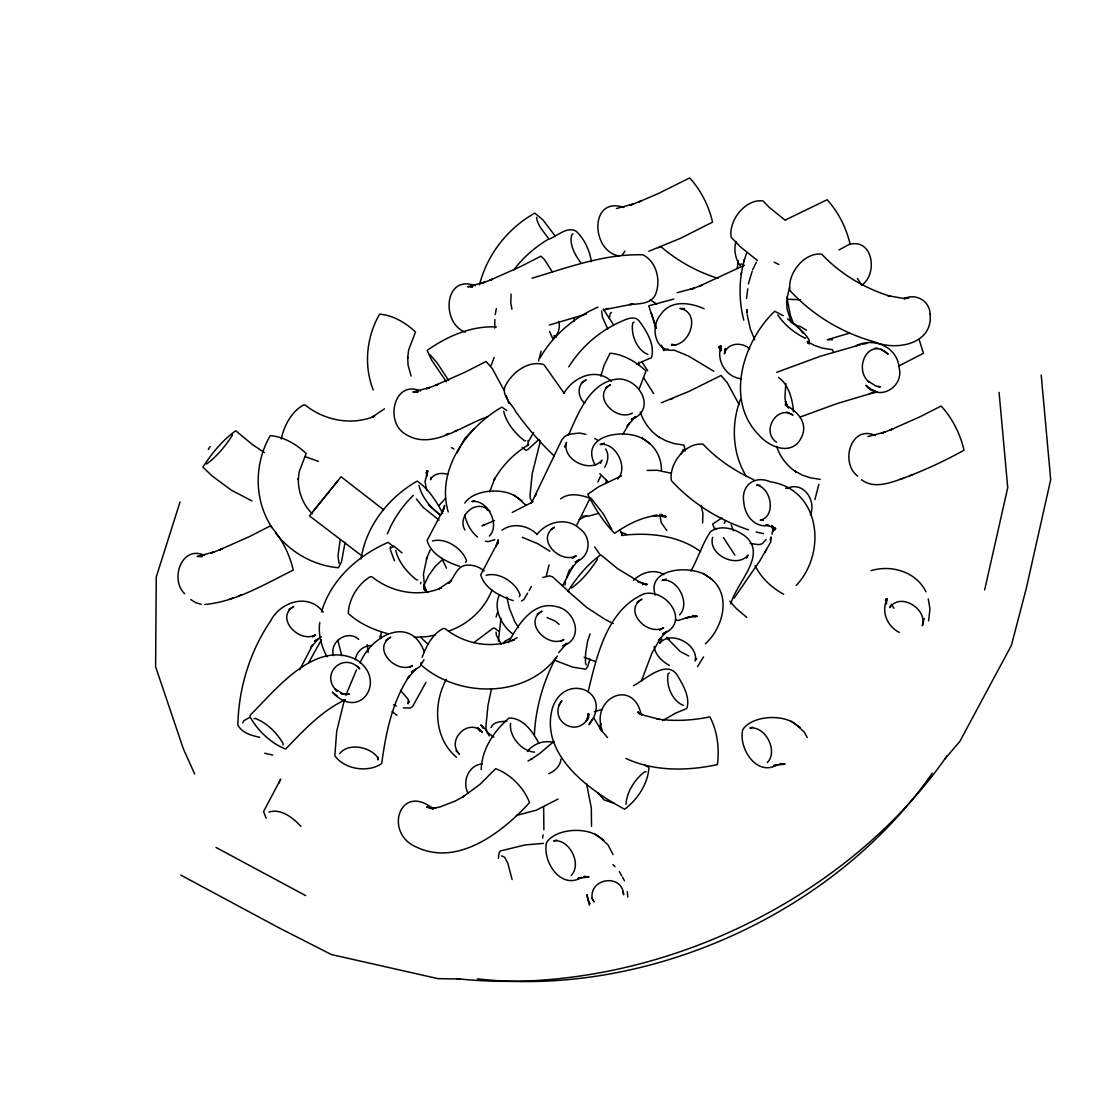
<?xml version="1.0" encoding="UTF-8"?>
<svg xmlns="http://www.w3.org/2000/svg" width="1106" height="1106" viewBox="0 0 1106 1106"><rect width="100%" height="100%" fill="white"/><g stroke="black" fill="none" stroke-linecap="round" stroke-linejoin="round"><path stroke-width="1.5" d="M494.769 328.109L494.811 319.606M592.304 899.15C588.406 878.123 622.443 872.883 623.632 894.823L622.885 891.533M627.835 897.077L627.268 891.533M659.867 514.345L661.167 522.585L666.835 530.521M702.642 522.958L702.904 513.225L701.093 505.401M283.025 744.932L283.081 743.591C276.929 732.684 266.795 722.909 255.085 718.306L254.048 718.762M609.365 318.279L610.236 313.385L611.535 312.431M498.322 858.367L499.207 852.491L500.437 850.943L525.074 844.943L543.447 843.38M737.273 267.998L738.227 260.698M368.118 652.568L367.233 644.729M543.875 829.859L543.654 806.799M591.53 826.334L591.337 808.085L586.567 783.739M574 321.556L574.194 318.348M378.072 757.361L377.92 759.919L377.699 757.513C370.109 746.757 348.279 742.403 339.736 753.601M498.364 641.162L500.99 618.392M534.392 734.757C535.622 708.089 543.198 681.738 555.71 658.194M725.177 351.141L725.384 348.487M771.089 537.931L770.785 541.94L759.891 560.742L734.163 598.097M741.545 272.27C739.015 288.141 739.734 304.606 743.799 320.187M319.8 622.402C317.989 634.305 321.348 646.374 327.044 656.798M444.294 508.11L444.571 505.428L442.289 512.202L444.239 507.986L427.096 540.405C430.939 554.535 446.63 562.042 459.543 566.313M497.811 543.765L498.225 539.742L495.944 546.516L497.894 542.286L480.737 574.719C484.594 588.834 500.271 596.355 513.198 600.613M481.221 769.638C481.732 749.163 494.036 730.942 509.147 717.988C523.235 717.849 533.133 732.117 538.926 743.495M345.086 542.299L341.533 561.765L338.45 567.751C313.786 565.608 290.74 552.53 275.574 533.064M546.212 576.226L549.046 564.917M746.536 298.565L747.753 288.79M786.988 298.606L789.546 287.256M361.109 558.986C365.81 526.18 388.87 497.216 417.156 481.124C428.616 488.824 436.372 501.295 442.718 513.336M380.588 638.19L381.321 632.438M395.768 550.415C398.437 562.014 407.312 572.784 416.741 579.973L417.653 579.793M418.967 485.313C421.635 496.912 430.51 507.695 439.939 514.884L440.852 514.705M420.612 583.788L420.819 582.295M503.686 411.308C506.354 422.907 515.23 433.69 524.659 440.865L525.571 440.7M536.604 217.329C537.35 225.375 543.931 231.873 548.382 238.329M496.027 632.203L496.456 635.466L501.336 644.328M785.799 383.436L784.942 397.897L786.228 405.086L785.44 401.146L787.776 407.119L785.467 403.22L788.73 408.031L785.149 404.741C798.159 411.791 809.523 423.93 800.398 439.359C790.596 456.114 768.698 446.644 758.923 435.059C724.582 400.289 743.038 341.367 774.739 311.256L783.269 315.708M560.949 759.186C560.396 765.974 554.783 771.269 548.714 773.661M772.085 534.129L772.596 530.742M538.539 361.012L541.152 351.169M564.945 585.06L565.401 582.019M542.59 838.113L543.101 834.809M725.218 348.832L724.444 353.823C727.015 342.57 742.485 341.643 749.647 349.012M814.887 499.58L818.896 484.221M281.297 438.999C284.035 425.755 291.431 411.75 303.473 404.962L305.367 405.128C324.39 420.557 351.888 425.851 374.713 416.146L372.086 417.156L384.473 408.833M355.427 659.757C356.118 651.876 363.404 645.448 371.298 645.572M511.11 294.127L510.778 302.864L511.954 309.196M495.253 314.533L496.345 308.574M605.922 483.225L606.503 480.294M588.129 691.803C596.715 656.204 607 609.517 644.204 593.77C667.25 588.544 691.043 623.176 662.591 634.028L666.78 631.305L658.512 640.65L660.766 637.664L651.876 653.231L641.259 681.42M340.206 539.811L337.994 555.641L339.058 563.466M743.702 262.081L746.799 252.306M741.158 274.177L744.227 259.537M810.449 514.788C816.518 500.327 803.136 480.668 787.016 488.423M928.611 620.812L929.952 608.894L928.252 598.844M491.52 688.748L488.009 705.241L485.866 726.725L486.142 729.78L488.05 732.905L493.815 737.19M431.091 477.35L430.483 479.672C433.483 473.285 441.667 472.359 447.695 474.419M589.968 659.052L587.77 666.462L585.793 669.213L572.659 667.139L554.23 660.075M890.524 605.231L889.929 607.553C900.201 591.793 927.92 609.199 922.293 625.72L924.187 618.448M984.658 589.857L1007.732 487.635L999.077 392.436M735.946 241.55C733.499 249.901 735.421 259.246 740.564 266.214M479.52 284.781C486.986 254.698 507.93 228.126 534.792 213.126L542.866 219.831L555.226 236.103M489.682 491.824L494.907 478.165L493.981 480.211C502.013 465.502 514.249 453.363 528.53 444.681L527.991 440.534M321.556 611.881C330.777 579.696 358.178 555.364 388.165 542.355L393.653 546.696M712.637 537.35C707.605 554.631 737.011 568.94 748.043 555.074L746.674 558.171M496.11 617.051L497.534 612.309M600.821 376.137L604.166 365.104L610.083 353.229C623.217 354.127 636.503 362.021 646.001 371.049L639.116 389.036M748.361 283.91L752.191 271.288M740.467 399.349C730.914 424.234 732.255 453.709 746.439 476.575M344.505 699.628L336.708 731.26L334.841 755.799C344.588 769.444 368.022 773.066 381.722 763.555C385.773 733.333 392.091 701.605 409.649 675.628L407.381 678.614L415.649 669.268L411.46 671.992L419.838 666.642L423.999 659.715M540.419 440.893L532.152 474.032L530.009 495.516L530.286 498.571L532.193 501.682M180.057 501.903L156.25 576.986L155.614 666.78L183.361 748.845L194.67 774.006M422.119 657.337C426.225 646.25 432.349 634.111 443.216 628.457L445.096 628.623C464.119 644.051 491.617 649.333 514.442 639.641L511.815 640.65L517.179 637.692M510.585 723.31C508.732 736.167 521.728 751.333 534.585 752.121M770.177 539.797L771.131 536.963M680.895 454.11L683.314 449.409M390.501 546.779L390.39 549.917L394.441 560.687M601.664 310.883L602.397 317.007L607.747 329.076M638.812 362.187L638.701 365.326M345.915 695.107L356.478 669.932M568.415 435.363C578.189 413.202 590.549 380.823 618.71 378.985C640.18 378.985 656.757 410.271 631.25 419.492L635.438 416.768L627.171 426.1L629.425 423.114L622.733 434.506M566.825 576.834L569.493 569.714M491.092 365.533L494.175 357.473M611.756 529.166L603.337 513.931L590.811 497.976M465.737 562.36L466.469 560.535C462.128 548.203 445.414 537.267 432.529 541M519.378 596.659L520.11 594.848C515.783 582.516 499.069 571.581 486.17 575.314M387.39 533.839C393.197 519.405 402.197 506.216 413.298 495.377M430.179 549.972L426.418 559.014L426.957 557.438L423.418 574.166L424.787 589.208L423.985 585.254L428.741 575.466L435.197 566.396L441.46 560.604M491.99 590.01C484.608 609.088 468.28 624.351 448.967 630.945M299.685 669.78L312.68 644.895L310.427 647.881L318.694 638.549L314.505 641.259L321.431 636.849M456.723 453.28L464.755 438.557L474.336 428.492M564.489 447.059L566.535 442.428C561.516 459.709 590.922 474.032 601.954 460.165L600.586 463.262M604.706 467.202C607.941 461.617 609.309 454.718 605.632 448.967M562.401 585.959L573.35 565.733L571.097 568.719L579.35 559.387L575.161 562.111C590.41 557.507 592.429 537.419 579.668 528.64C566.756 516.751 546.972 521.493 536.908 534.544M446.326 679.361C432.916 703.748 434.008 738.476 456.46 757.209M278.767 783.311L280.717 779.094L263.56 811.528L266.173 818.233M528.392 441.653L533.604 432.487M597.862 482.036L600.572 476.271M589.802 498.778L576.503 525.53M690.877 571.152C698.08 558.295 702.338 543.654 710.605 531.557C720.67 524.534 734.356 528.53 743.633 535.055C769.596 553.843 735.808 582.793 730.845 603.973M242.781 722.868L243.859 720.683L249.541 717.518M535.18 496.373L536.272 494.175M503.437 643.706L504.516 641.521L510.212 638.356M491.036 727.582C493.456 721.582 501.295 721.444 506.797 721.347M752.661 269.712L756.352 262.302M464.783 503.078C473.866 489.281 503.88 487.248 517.055 497.368M499.663 594.503C492.599 608.217 501.377 625.402 512.742 634.001M531.488 502.981L561.737 440.022L564.502 436.635L568.622 434.257L579.682 433.054L585.89 434.312M590.106 633.849L587.549 641.286L585.613 653.3L585.433 662.853L586.387 664.927M599.493 726.642L601.028 723.67M321.473 639.655L308.768 662.508M425.976 682.361L412.524 706.623L410.16 708.006L403.4 707.909M508.511 642.517C517.802 625.125 533.037 600.461 556.263 606.6C575.493 609.876 584.521 639.157 562.76 645.973L566.949 643.25L558.696 652.595M586.194 721.015L588.917 713.84L588.102 717.863L588.129 713.605L588.627 717.932M591.917 719.494L589.042 724.734C614.604 691.706 564.89 671.079 552.488 707.923C539.41 754.43 589 790.196 624.627 809.219C637.402 799.928 648.13 783.325 648.932 767.467L644.826 765.228M529.11 590.576L531.378 586.484M661.886 639.365L659.743 643.25C670.665 629.756 698.84 644.328 695.149 660.987L696.586 658.402M703.527 656.923L697.471 666.683M724.25 523.318L725.826 520.497M766.071 539.493L762.145 543.779L758.716 544.636L750.103 543.447M764.882 552.488L766.527 549.53M409.51 701.163L408.017 703.734L408.308 699.504L400.552 690.407M527.617 593.134L523.885 599.563L521.52 600.945M539.991 357.985C553 335.215 574 317.56 597.931 307.136M360.1 662.978C370.952 635.618 410.464 614.604 424.248 651.78M208.301 449.409L210.14 446.52M622.291 255.016L624.931 251.117M337.731 480.944L312.86 511.732M558.959 705.034L561.931 700.651C547.608 719.121 575.189 738.462 587.811 718.9L586.235 721.223M796.209 585.447C827.205 552.848 820.472 489.294 770.177 481.76C754.472 474.944 740.826 485.631 743.813 502.207C744.545 515.064 754.665 528.184 768.794 525.405L766.085 524.811M513.696 270.182C522.64 257.795 534.502 247.758 547.415 239.726C556.207 237.223 566.784 225.693 576.143 231.223C584.576 239.117 589.664 250.371 591.392 261.693M568.774 366.874C581.092 347.077 599.355 331.15 620.673 321.708C627.019 318.943 635.411 314.629 640.098 322.302C647.314 332.118 654.932 345.169 651.489 357.653L636.42 364.22M563.977 393.197C573.267 377.049 596.023 367.04 611.411 381.294M527.382 751.472C533.286 743.716 544.166 739.831 553.608 742.513M557.396 656.065C526.525 698.577 458.81 698.093 421.289 665.135L421.027 662.48M945.036 758.744L959.773 741.504L1011.368 645.475L1026.285 588.392L1050.7 479.631L1041.202 375.017M539.051 439.386L527.576 449.769L525.654 450.211L522.226 447.377M705.407 643.789C724.25 626.701 732.476 591.461 707.259 576.143C692.259 564.89 646.042 567.24 655.264 595.18M438.999 505.511L445.677 498.101M807.504 343.206L809.564 340.911C804.781 331.62 795.366 325.537 787.596 318.846M553.899 741.435L539.742 753.462L530.908 759.463L532.124 758.661M633.503 580.346C641.107 572.673 654.102 568.387 663.821 574.636M489.364 536.037C500.562 525.018 487.4 498.875 471.847 501.599L474.668 500.659M617.632 478.995C628.83 467.976 615.669 441.833 600.116 444.557L604.346 443.147M679.568 614.812C690.766 603.793 677.605 577.65 662.052 580.374L666.296 578.977M571.18 875.413C582.378 864.394 569.217 838.251 553.664 840.975L556.484 840.035M767.329 762.546C778.527 751.527 765.38 725.398 749.813 728.121L752.647 727.181M861.602 285.279C877.832 274.551 873.408 238.73 850.141 244.232M473.783 642.683L493.055 628.222L494.216 628.001L498.986 631.36M560.604 498.903C568.733 492.433 580.622 494.672 589.595 498.142M573.06 233.85L571.761 234.818C569.051 244.633 575.051 254.905 580.719 262.634M634.056 322.067L632.756 323.021C630.544 334.33 636.904 350.229 647.95 354.473M669.365 672.932L668.065 673.886C665.867 685.195 672.227 701.093 683.273 705.338M805.776 337.8L805.209 338.187C794.523 333.072 784.278 324.832 777.822 314.864M552.516 338.201C558.599 335.187 560.217 327.583 558.917 321.431M633.379 685.789C645.669 679.333 668.052 657.476 678.448 677.107C683.757 686.314 690.199 697.665 686.812 708.517L675.794 713.024L662.563 720.614M390.238 548.147L393.957 546.212L402.031 552.917M721.872 517.981L712.693 524.023L714.753 529.511M312.542 636.752L314.74 635.328M575.41 556.166L572.106 558.309L576.254 555.71C559.982 564.668 535.124 538.663 554.465 527.272L550.816 529.567M581.341 382.98L586.208 379.925C576.655 383.92 577.346 397.33 584.742 403.109M605.673 387.708L610.553 384.653C591.198 396.045 616.07 422.05 632.342 413.091M288.929 609.489L293.809 606.434C274.454 617.812 299.325 643.83 315.597 634.872L312.832 636.6M385.897 640.208L390.764 637.153C371.422 648.545 396.28 674.549 412.552 665.591L409.787 667.333M537.198 614.203L542.064 611.148C522.723 622.526 547.581 648.545 563.853 639.586L561.088 641.314M637.028 602.258L641.895 599.203C622.54 610.581 647.411 636.6 663.683 627.641L659.535 630.24M501.972 530.203C512.617 522.419 528.115 525.281 537.087 534.378M268.993 812.122C280.717 808.016 293.311 818.039 300.887 826.389M528.004 760.997L530.756 759.435M558.018 799.099L536.161 810.228L516.364 815.44M744.476 265.233L699.365 286.164L702.103 285.141L690.725 289.426L694.098 288.154L677.149 292.717M839.081 249.901L850.044 243.942C846.311 227.947 838.32 211.758 827.081 199.771L785.647 219.845M533.037 501.778L512.244 512.41M586.733 515.797L579.226 519.405M345.072 699.877C321.445 710.923 303.321 730.762 285.638 749.066C270.763 743.218 257.878 730.776 250.053 716.923L250.122 715.209C275.74 690.006 314.228 639.918 355.538 659.231C388.317 678.655 360.515 722.522 332.325 692.093L337.233 696.061M487.539 416.824C462.142 425.077 431.257 451.455 404.92 433.773C384.639 421.718 394.109 379.386 420.432 390.999M898.971 365.906L923.455 353.298L919.086 339.348M494.493 520.567L482.064 525.792L484.801 524.769M621.544 475.815L598.47 486.847L587.756 494.299C594.751 508.401 603.641 522.101 614.59 533.396C627.296 524.465 641.646 517.166 657.24 515.341L653.466 515.59L666.047 516.502L661.347 515.161L665.923 517.166L663.641 515.742M648.89 251.242L680.605 238.26L712.582 222.126C708.849 206.131 700.872 189.942 689.632 177.955L658.346 193.536L638.66 201.969L641.397 200.946L630.019 205.232L633.392 203.974L616.443 208.522M661.374 402.778L689.715 391.068L721.001 375.501L727.181 382.579L739.015 404.381M204.707 604.512C236.463 601.581 265.136 583.913 293.27 570.102C289.537 554.12 281.546 537.917 270.32 525.931L249.527 536.562L219.347 549.945L222.071 548.922L210.693 553.221L214.08 551.949L197.131 556.498L202.315 556.498L199.757 556.387M861.491 479.631C872.869 488.658 888.173 483.681 900.353 479.299C922.293 471.294 943.667 461.561 964.045 450.183C960.312 434.202 952.321 418.013 941.082 406.026L920.289 416.658L890.109 430.04L892.846 429.017L881.468 433.303L884.855 432.031L867.906 436.594M542.714 577.526L549.502 575.867L552.558 576.793L569.009 591.793M344.961 699.835L342.21 700.941L344.713 700.139M598.567 513.364L588.904 516.032L582.848 516.184M594.254 711.628L601.858 709.527M776.633 372.363L819.878 356.409L860.523 344.685M799.666 417.211L836.979 403.593L873.45 392.754M849.519 333.155L827.316 339.694L832.5 339.694M658.181 247.73L660.918 246.707M445.331 434.741L448.718 433.469M454.621 431.229L457.359 430.206M670.029 399.515L672.752 398.492M229.578 599.217L232.965 597.945M238.868 595.705L241.606 594.682M909.644 475.801L912.381 474.778M900.353 479.299L903.726 478.041M532.027 278.214C567.903 267.445 605.162 253.62 642.876 254.809C655.886 261.32 660.531 278.394 656.452 291.694C653.342 304.233 639.697 303.666 629.521 304.551L633.282 304.012L604.042 309.68M603.904 310.039L608.217 308.533M494.907 539.645L488.161 541.622L485.423 541.193M549.405 324.998L586.374 314.049M667.969 349.095L663.531 350.547L661.609 345.293M206.435 464.05C216.831 456.709 225.32 446.147 232.26 435.474L232.232 434.769M571.484 588.06C581.894 580.719 590.383 570.171 597.309 559.484L597.281 558.779M482.009 763.928C468.336 765.311 461.796 781.983 468.156 793.375M642.766 584.618L645.558 583.927L643.194 584.037M673.775 299.049L648.793 305.809L655.927 328.358M856.348 345.57C874.113 337.067 897.256 346.925 899.123 367.593C904.39 387.017 878.745 402.072 865.915 385.275L870.671 389.049L875.911 391.33M862.362 344.298L866.993 343.316M869.275 393.639L876.464 392.118M871.113 570.641C891.505 564.475 916.252 571.761 925.943 591.779M434.962 635.107L426.764 636.683L414.736 637.277M874.832 392.464L877.542 392.091M621.835 535.442C648.738 532.166 678.158 535.207 700.623 551.562M345.307 694.582L349.468 694.181L340.786 693.462L343.537 694.25L335.325 689.01L337.136 691.139C318.957 674.619 343.496 650.701 359.726 668.936L357.445 666.268M785.675 488.299L790.154 488.119M787.596 299.214L800.537 299.809M496.442 326.934C471.35 325.662 447.28 336.183 427.137 350.408L431.534 359.934L446.437 381.846M647.121 470.423L657.282 470.271L670.872 473.161M740.702 264.071L741.988 264.085M501.682 855.864L504.46 857.136L507.737 862.943L512.119 879.56M460.331 979.031L437.99 978.644L331.358 954.533L279.182 927.948L180.693 875.04M684.503 308.546L679.886 308.463C701.439 312.251 690.241 346.593 671.314 345.127L675.434 345.21L671.632 344.367L675.669 345.293M674.19 350.187C654.558 352.607 649.775 326.229 661.056 314.201C670.858 299.588 690.351 302.546 704.149 308.768M643.305 584.134L647.217 584.245L642.337 583.235L646.609 584.839L637.996 581.59M878.123 386.658L880.57 386.741L876.339 386.229L868.473 381.459L869.164 382.164C852.698 368.63 868.901 335.754 888.173 354.183L880.832 349.15M470.368 286.634L472.912 286.744L467.741 286.744L484.677 282.196L481.304 283.454L492.682 279.168L489.944 280.191L520.124 266.809L540.917 256.177L544.484 259.551L552.392 272.117M415.51 391.911L418.068 392.022L412.884 392.022L429.833 387.473L426.46 388.745L437.838 384.446L435.1 385.469L465.28 372.086L486.073 361.455L492.267 368.547L504.087 390.335M759.919 485.285L756.684 485.119C771.546 487.718 776.315 516.557 760.237 520.235L763.541 520.401M781.707 763.734L785.122 764.039L773.771 765.601L777.642 764.592C756.794 777.407 738.214 748.181 742.762 729.601C751.845 715.789 781.859 713.771 795.034 723.877M875.219 348.031L878.04 348.376M264.776 753.227L272.684 755.08M675.628 619.968L678.365 620.397L689.868 616.844L686.01 617.853L697.361 616.291L692.218 615.848L695.923 616.609L693.255 615.586M820.223 479.354L810.311 477.792L802.375 475.124L795.02 471.17L796.016 471.916C786.933 465.833 780.02 456.778 776.619 446.382M779.993 763.582L783.698 764.357M587.535 877.21L583.83 876.45L588.973 876.892L577.622 878.454L581.48 877.445C560.631 890.275 542.064 861.049 546.599 842.454C555.682 828.657 585.71 826.624 598.871 836.744M613.678 803.122L604.111 799.928L598.111 793.113M388.289 633.821C373.814 630.005 359.298 623.66 348.307 613.401C348.749 599.065 357.957 584.065 370.22 576.724L372.1 576.89C391.123 592.304 418.635 597.599 441.446 587.908L438.819 588.917L451.22 580.581L448.649 583.277C454.953 577.083 456.806 565.138 467.631 565.125C473.603 564.959 479.645 566.991 484.11 570.986M756.062 531.972L763.513 533.659M259.744 737.301C251.629 735.573 242.02 732.988 237.873 725.066C238.537 688.43 249.942 651.24 270.638 620.908C280.426 601.581 308.92 592.498 323.229 612.185M796.016 325.441L800.191 326.422L806.481 330.224M741.449 378.819C725.951 377.257 715.748 360.376 721.181 345.832L720.794 350.879L720.255 345.832L721.015 349.731M766.223 524.894L775.831 528.557L771.504 526.055L775.403 529.498L771.767 525.751L774.49 530.009L771.974 525.474L773.55 530.548L772.79 527.382M522.295 537.309L537.931 543.793L549.931 551.258M547.124 617.59L555.06 621.019L559.138 624.406M619.249 255.97C590.811 251.56 589.139 195.444 623.991 207.499M201.292 604.346L195.845 602.715L190.716 599.549M475.276 285.721C443.921 273.846 440.907 323.021 465.17 332.159M875.454 435.57C850.887 424.165 839.744 462.944 857.689 476.078M204.679 555.475C181.702 544.511 169.55 579.337 184.661 593.742M718.112 278.353C697.098 271.924 677.508 260.892 660.849 246.61M748.624 529.843C719.412 520.166 692.135 503.451 671.397 480.598C668.536 463.912 685.734 441.888 703.195 444.266C717.255 459.515 734.965 471.018 753.725 479.686M594.973 661.402L584.092 657.227M778.458 377.395C788.799 384.639 792.587 399.612 793.569 411.778M646.194 771.864L645.116 771.504C635.065 778.818 626.632 791.882 625.996 804.352M621.337 532.428L626.107 534.032M305.187 456.626L318.473 461.396M674.674 350.326L688.416 356.008L713.826 371.257M637.816 581.521L640.346 582.475L617.521 568.608L600.779 554.811C587.562 564.143 576.779 577.567 567.959 591.129L586.719 607.443L605.023 619.401L613.236 623.549M251.988 500.963L231.043 489.972L212.103 475.939L202.896 467.119C211.716 453.543 222.513 440.119 235.73 430.787L252.472 444.584L264.389 452.561M645.323 440.326C627.766 427.22 578.065 433.925 595.277 465.267M688.734 655.982L680.176 651.475L667.084 638.065M393.584 704.716L396.46 706.001M486.861 508.746C473.962 500.147 457.276 516.848 464.879 529.995M625.913 758.44C654.213 771.642 687.434 771.034 717.379 764.619C719.536 748.886 717.421 730.872 709.858 716.882C692.508 720.476 674.549 721.485 656.978 718.969L659.563 719.329L644.051 715.347L638.093 712.499L641.978 714.974L637.761 711.877L639.462 713.882M774.186 262.191L778.914 264.528M786.85 411.999L793.002 415.151C776.661 404.174 760.762 432.087 776.592 442.165M783.684 594.24C771.712 587.88 761.218 577.83 755.039 565.705M807.214 341.533L814.569 345.487L822.505 348.155L832.417 349.717L833.634 352.344M216.016 847.459L305.643 895.597M432.916 809.26L427.939 806.44L431.603 808.445L426.474 807.131L435.805 808.057L432.999 808.292L440.091 806.938L455.893 800.744L464.133 796.071L462.916 796.873L480.253 784.113L495.599 768.698C510.433 774.034 524.092 787.873 529.539 802.652C502.442 832.196 458.036 866.897 416.506 847.127C383.022 833.081 400.151 781.914 433.151 808.845M451.455 447.557L453.958 449.05M669.407 665.466C662.273 661.457 655.111 655.001 654.199 646.416M594.751 438.446L597.53 440.147M439.013 520.069L423.073 507.336L416.368 498.986M650.204 299.837L656.77 304.122M358.731 639.392C347.851 629.107 329.007 641.715 333.487 655.664M361.856 555.82L309.486 515.908L341.09 476.769L383.423 509.659M899.247 632.425C887.026 626.203 880.846 611.286 887.206 598.719L886.072 603.406L886.21 598.623L886.473 602.673M646.305 441.045C655.83 447.004 661.499 458.644 661.429 469.76M712.264 579.655L703.333 573.406M518.037 498.087L526.221 505.511M796.016 724.596L804.2 732.034L807.256 737.481M599.853 837.463L608.037 844.887L613.07 854.62M715.541 528.253L716.425 528.875M429.985 354.639L436.994 362.74L448.69 380.45M641.397 437.589L650.314 443.838M513.129 494.631L522.046 500.88M791.108 721.153L800.025 727.389M594.945 834.007L603.876 840.256M785.398 220.398L769.569 207.651L762.974 200.919C745.527 198.555 728.315 220.564 731.19 237.251L740.329 246.749L757.499 260.643M553.899 335.699L556 337.302M792.891 322.675L796.735 325.634L802.887 332.961M392.174 711.628L396.888 715.319M746.73 617.369L736.154 608.369L729.836 601.194M428.451 504.778L439.594 514.401M420.639 637.346L427.732 643.927M608.01 481.801L599.811 473.645M477.598 537.074C470.852 531.571 466.483 523.387 464.7 514.926M506.659 410.464L501.875 407.105C466.912 427.123 435.861 470.161 448.234 511.981M594.696 546.931L599.48 553.982M666.559 637.18L669.019 639.337M427.842 592.553L423.695 588.862L427.289 592.152L424.013 587.327L426.335 591.24L423.985 585.254M489.972 511.331L485.285 506.852L487.594 510.17L486.115 507.695M456.018 750.85L459.543 754.223C445.594 740.204 468.944 717.075 482.313 732.227L477.626 727.748L479.935 731.066L478.456 728.591M554.147 455.907C540.101 442.58 527.41 427.856 516.073 412.151C512.244 404.229 502.207 397.013 504.723 387.294C510.931 373.192 528.074 359.713 543.945 364.662L564.171 393.266M612.987 864.588L615.033 866.62M312.334 513.834C302.92 504.668 297.97 491.479 298.33 478.414L298.247 479.714L299.284 471.446L306.168 453.46C296.671 444.432 283.385 436.538 270.251 435.64C253.924 463.428 253.868 500.589 272.062 527.521M720.683 349.579L718.485 347.104L720.905 350.16M603.212 308.947L613.498 324.722M653.618 393.515L643.471 377.519M599.867 728.619L607.567 737.578M723.462 537.613L734.868 555.129M641.964 362.118L647.701 370.759M601.816 730.886L593.853 718.071M482.838 727.734L480.875 724.928L485.396 729.241L489.253 735.932M446.506 568.207L441.626 558.005M518.52 627.586L515.009 622.042L509.382 608.383L506.88 597.143M891.464 604.318L893.952 608.286M549.558 331.454L553.138 339.473M661.609 514.345L663.075 516.806L661.706 514.373M481.76 725.702L483.128 727.997M857.509 278.436L861.588 285.403M619.305 871.625L621.752 875.814M592.802 899.731L594.116 901.971L592.125 898.183M733.444 530.686L731.094 524.673M622.567 877.21L624.461 880.818M588.185 900.104L590.079 903.726M720.545 348.819L719.398 346.454L720.642 349.496M619.802 529.774L622.54 535.539M808.044 341.298L809.191 344.049M791.288 322.786L787.03 308.781L786.656 300.611M754.748 339.736L750.366 329.118L747.158 314.671M640.305 412.137C643.72 422.533 650.632 431.589 659.715 437.672L658.72 436.925L666.075 440.879L674.01 443.547L683.923 445.11L685.347 450.902M411.073 376.081L408.059 365.104L407.672 356.92L407.602 358.233L408.626 349.966L415.51 331.98C406.013 322.938 392.727 315.044 379.593 314.159C366.473 336.805 363.542 365.533 373.261 389.976M793.735 324.376L790.348 315.196L786.822 297.168M506.354 395.658L508.912 403.566M426.805 490.483L425.022 481.691L427.759 470.838L426.64 475.525L426.778 470.741L427.123 476.133L426.045 472.414M651.24 312.86L653.024 318.03M341.837 655.747L337.842 640.319M886.418 603.06L885.491 600.295L886.57 604.014M653.425 319.247L656.356 328.026M589.332 905.206L586.913 894.671L588.046 899.745M641.217 714.753C633.033 677.356 590.438 698.494 602.162 730.071M746.633 309.569L747.075 312.804M380.561 638.674L380.367 635.535L380.395 638.273M772.417 525.792L772.762 531.71M746.923 309.735L747.075 313.026M527.659 444.073L527.686 445.649M932.289 773.122A403.828 307.067 -24.2 0 1 477.46 978.851M947.054 755.854A437.285 332.519 -24.2 0 1 456.819 978.658M930.105 314.159C933.201 344.118 896.413 351.155 874.625 341.92C842.468 333.113 812.509 315.182 789.961 290.546C787.099 273.859 804.311 251.85 821.758 254.214C840.463 274.094 864.809 288.514 890.869 296.422L887.952 295.744L902.745 298.302L908.717 298.081L903.906 298.814C915.547 292.744 929.856 300.901 930.105 314.159"/></g></svg>
